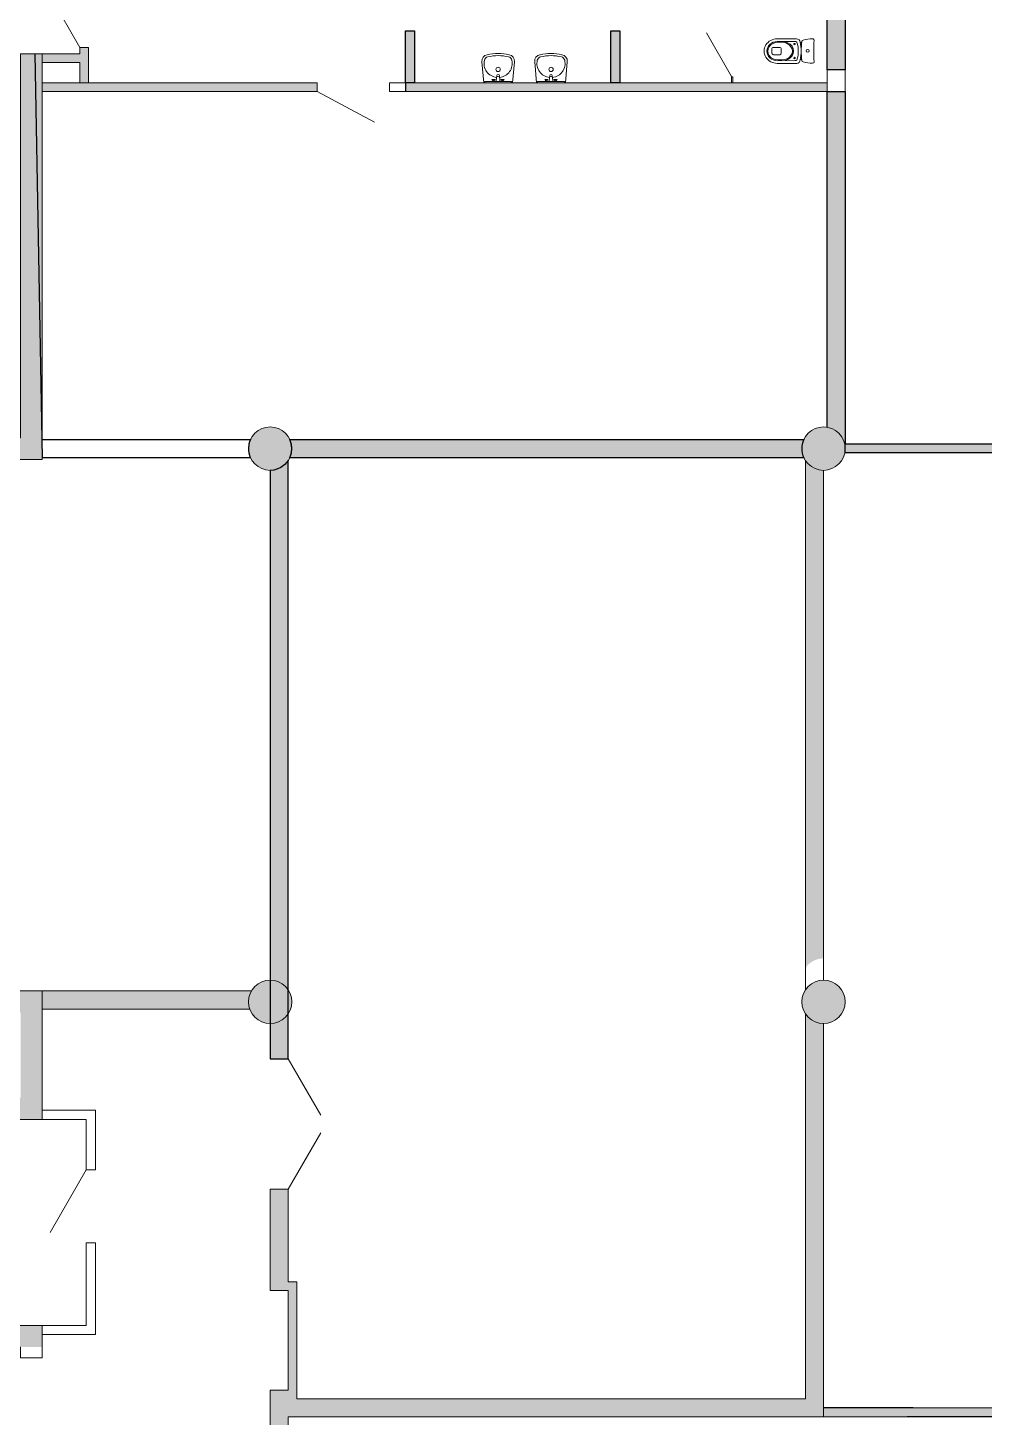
# Model space of a CAD drawing. Header units: millimetres. Extents: x 72919 to 485785, y -53256 to 338519.
# Drawn here: x 166920 to 180142, y 125445 to 144661 of the extents above; entities that cross this region are included whole.
import ezdxf

# ---------------------------------------------------------------- set-up
doc = ezdxf.new("R2010")
doc.units = ezdxf.units.MM
doc.linetypes.add('CONTI', pattern=[0])
for name, color, linetype, lineweight in [('door', 177, 'Continuous', 9), ('equipments', 137, 'CONTI', 20), ('wall', 5, 'Continuous', 40)]:
    doc.layers.add(name, color=color, linetype=linetype, lineweight=lineweight)

# ---------------------------------------------------------------- blocks, each defined once
blk = doc.blocks.new('ваааа')
at = {"layer": 'equipments'}
for p, q in [((-369642, -1782120), (-369672, -1782444)), ((-369201, -1782120), (-369642, -1782120)), ((-369621, -1782139), (-369642, -1782120)), ((-369450, -1782139), (-369621, -1782139)), ((-369518, -1782170), (-369493, -1782145)), ((-369468, -1782170), (-369493, -1782145)), ((-369450, -1782139), (-369450, -1782154)), ((-369421, -1782139), (-369450, -1782139)), ((-369450, -1782154), (-369439, -1782231)), ((-369421, -1782139), (-369393, -1782139)), ((-369393, -1782154), (-369402, -1782231)), ((-369393, -1782139), (-369221, -1782139)), ((-369393, -1782139), (-369393, -1782154)), ((-369378, -1782170), (-369353, -1782145)), ((-369328, -1782170), (-369353, -1782145)), ((-369221, -1782139), (-369201, -1782120)), ((-369201, -1782120), (-369171, -1782444)), ((-369518, -1782170), (-369468, -1782170)), ((-369328, -1782170), (-369378, -1782170))]:
    blk.add_line(p, q, dxfattribs=at)
blk.add_circle((-369421, -1782231), 18.6, dxfattribs=at)
for centre, radius, start, end in [((-369425, -1782416), 213, 94.8865, 193.5636), ((-369421, -1782326), 33.3, 89.9999, 269.9999), ((-369421, -1782326), 33.3, 269.9999, 89.9999), ((-369418, -1782416), 213, 346.4205, 84.8429), ((-369572, -1782453), 100, 174.8668, 259.4494), ((-369568, -1782454), 65, 190.4709, 259.3154), ((-369421, -1781831), 740, 256.7936, 269.992), ((-369418, -1781846), 691, 256.4574, 269.7643), ((-369424, -1781846), 691, 270.2355, 283.5424), ((-369421, -1781831), 740, 270.0079, 283.2062), ((-369274, -1782454), 65, 280.6844, 349.5289), ((-369271, -1782453), 100, 280.5504, 5.133)]:
    blk.add_arc(centre, radius, start, end, dxfattribs=at)
blk = doc.blocks.new('пренпее')
at = {"layer": 'equipments'}
for p, q in [((-370214, -1782523), (-370482, -1782523)), ((-370214, -1782561), (-370462, -1782561)), ((-370229, -1782571), (-370278, -1782571)), ((-370249, -1782644), (-370160, -1782644)), ((-370214, -1782827), (-370463, -1782826)), ((-370229, -1782817), (-370278, -1782817)), ((-370269, -1782724), (-370269, -1782664)), ((-370249, -1782744), (-370161, -1782744)), ((-370141, -1782724), (-370140, -1782664)), ((-370214, -1782864), (-370483, -1782864))]:
    blk.add_line(p, q, dxfattribs=at)
for centre, radius in [((-370453, -1782597), 10), ((-370635, -1782690), 20), ((-370454, -1782790), 10)]:
    blk.add_circle(centre, radius, dxfattribs=at)
for centre, radius, start, end in [((-373897, -1782689), 3177, 357.2325, 2.6453), ((-370703, -1782543), 20, 89.9389, 179.9389), ((-370721, -1783066), 543, 74.2418, 88.1438), ((-370577, -1782566), 23.8, 8.4054, 81.4725), ((-371863, -1782691), 1316, 354.2712, 5.6067), ((-370541, -1782564), 12.3, 173.1661, 332.2117), ((-369976, -1782694), 568, 167.4216, 192.454), ((-370482, -1782571), 47.9, 89.9389, 179.1236), ((-370097, -1782694), 408, 165.0277, 194.8502), ((-370462, -1782591), 30, 89.9389, 179.9389), ((-370249, -1782664), 20, 89.9389, 179.9389), ((-370160, -1782664), 20, 359.9389, 89.9389), ((-370577, -1782819), 23.8, 278.4054, 351.4725), ((-370542, -1782821), 12.2, 24.5514, 187.3037), ((-370483, -1782816), 47.9, 179.9389, 269.9389), ((-370463, -1782796), 30, 179.9389, 269.9389), ((-370249, -1782724), 20, 179.9389, 269.9389), ((-370161, -1782724), 20, 269.9389, 359.9389), ((-370704, -1782843), 20, 179.9389, 269.9389), ((-370720, -1782320), 543, 271.7341, 285.6361)]:
    blk.add_arc(centre, radius, start, end, dxfattribs=at)
for centre, major_axis, ratio, start_param, end_param in [((-370282, -1782694), (158, 0), 0.838996, 1.570796, 4.712389), ((-370278, -1782694), (146, 0), 0.838114, 1.570796, 4.712389), ((-370229, -1782694), (146, 0), 0.838114, 4.712389, 7.853982), ((-370214, -1782694), (180, 0), 0.945693, 4.712389, 7.853982), ((-370214, -1782694), (143, 0), 0.925942, -1.570796, 1.570796)]:
    blk.add_ellipse(centre, major_axis=major_axis, ratio=ratio, start_param=start_param, end_param=end_param, dxfattribs=at)

msp = doc.modelspace()

# ---------------------------------------------------------------- hatches: boundary and pattern name
at = {"ltscale": 500, "true_color": 0x000000}
h = msp.add_hatch(color=18, dxfattribs=at)
h.dxf.hatch_style = 1
h.paths.add_polyline_path([(172140.43379, 150539.99944), (172265.43379, 150539.99944), (172265.43379, 149819.99944), (172140.43379, 149819.99944)])
h.paths.add_polyline_path([(172140.43379, 148809.99944), (172265.43379, 148809.99944), (172265.43379, 148379.99944), (172140.43379, 148379.99944)])
h.paths.add_polyline_path([(172140.43379, 147469.99944), (172265.11998, 147469.99944), (172265.11998, 147319.73827), (172140.43379, 147319.73827)])
h.paths.add_polyline_path([(172140.43379, 147019.99846), (172265.43379, 147019.99846), (172265.43379, 146929.99944), (172140.43379, 146929.99944)])
h.paths.add_polyline_path([(172140.43379, 146019.99944), (172265.43379, 146019.99944), (172265.43379, 145629.99944), (172140.43379, 145629.99944)])
h.paths.add_polyline_path([(172140.43379, 144619.99944), (172265.43379, 144619.99944), (172265.43379, 143899.99944), (172140.43379, 143899.99944)])
h = msp.add_hatch(color=18, dxfattribs=at)
h.dxf.hatch_style = 1
h.paths.add_polyline_path([(174980.43379, 150540.36124), (175105.43379, 150540.36124), (175105.43379, 149814.99944), (174980.43379, 149814.99944)])
h.paths.add_polyline_path([(172265.43379, 148689.99944), (174980.43379, 148689.99944), (174980.43379, 148564.99944), (172265.43379, 148564.99944)])
h.paths.add_polyline_path([(174980.43379, 148804.99944), (175105.43379, 148804.99944), (175105.43379, 147314.73794), (174980.43379, 147314.73794)])
h.paths.add_polyline_path([(172265.11998, 147319.73827), (174980.17228, 147319.73827), (174980.17228, 147189.99944), (172265.11998, 147189.99944)])
h.paths.add_polyline_path([(174980.43379, 147014.99879), (175104.08323, 147014.99879), (175104.08323, 145869.87503), (174980.43379, 145869.87503)])
h.paths.add_polyline_path([(172265.43379, 145869.99944), (177970.43379, 145869.99944), (177970.43379, 145744.99944), (172265.43379, 145744.99944)])
h.paths.add_polyline_path([(174980.43379, 145744.99944), (175105.43379, 145744.99944), (175105.43379, 145629.99944), (174980.43379, 145629.99944)])
h.paths.add_polyline_path([(174980.43379, 144619.99944), (175106.0614, 144619.99944), (175106.0614, 143899.99944), (174980.43379, 143899.99944)])
h = msp.add_hatch(color=18, dxfattribs=at)
h.dxf.hatch_style = 1
edge = h.paths.add_edge_path()
edge.add_line((166820.4354, 144300.00032), (167120.4354, 144300.00032))
edge.add_line((167120.4354, 144300.00032), (167120.4354, 138690.00035))
edge.add_line((167120.4354, 138690.00035), (163201.38287, 138690.00035))
edge.add_arc((162620.43537, 138840.00035), 600, 104.477521103, 345.522487814, ccw=False)
edge.add_line((162470.43528, 139420.94783), (162470.43392, 145909.05189))
edge.add_arc((162620.43376, 146489.99943), 600, 14.477524207, 255.522502939, ccw=False)
edge.add_line((163201.38124, 146639.99956), (167120.4354, 146639.99949))
edge.add_line((167120.4354, 146639.99949), (167120.4354, 146340.00032))
edge.add_line((167120.4354, 146340.00032), (166820.4354, 146340.00032))
edge.add_line((166820.4354, 146340.00032), (166820.43537, 146340.00032))
edge.add_line((166820.43537, 146340.00032), (163201.3813, 146339.99956))
edge.add_arc((162620.43376, 146489.99943), 600, 284.477527311, 345.522499835, ccw=False)
edge.add_line((162770.43392, 145909.05197), (162770.43528, 139420.94798))
edge.add_arc((162620.43507, 138840.00018), 600.00034, 14.477519951, 75.522474977, ccw=False)
edge.add_line((163201.38287, 138990.00035), (166820.4354, 138990.00035))
edge.add_line((166820.4354, 138990.00035), (166820.4354, 144300.00032))
h = msp.add_hatch(color=18, dxfattribs=at)
h.dxf.hatch_style = 1
edge = h.paths.add_edge_path()
edge.add_arc((177920.43379, 146489.99944), 300, 279.396462875, 360)
edge.add_line((178220.43379, 146489.99944), (178220.43379, 144079.47709))
edge.add_line((178220.43379, 144079.47709), (177970.43379, 144079.47709))
edge.add_line((177970.43379, 144079.47709), (177969.4133, 146194.02477))
h = msp.add_hatch(color=18, dxfattribs=at)
h.dxf.hatch_style = 1
h.paths.add_polyline_path([(170921.4655, 143899.87497), (167761.00534, 143899.87497), (167761.00534, 144389.97552), (167641.00531, 144389.97553), (167641.00537, 144300.00071), (167120.4354, 144300.00032), (167120.4354, 144180.00032), (167641.00546, 144180.00071), (167641.00568, 143899.87503), (167120.43541, 143899.87516), (167120.4354, 143779.87503), (170921.4655, 143779.87502)])
h = msp.add_hatch(color=18, dxfattribs=at)
h.dxf.hatch_style = 1
h.paths.add_polyline_path([(177970.43379, 143899.87494), (172140.43379, 143899.87496), (172140.44611, 143780.00068), (177969.4133, 143779.87503)])
h = msp.add_hatch(color=18, dxfattribs=at)
h.dxf.hatch_style = 1
h.paths.add_polyline_path([(178220.43379, 143779.99944), (177970.43379, 143779.99944), (177970.43379, 139135.80343, -0.3052183619), (178213.30748, 138904.99944), (178220.43379, 138904.99944)])
h = msp.add_hatch(color=18, dxfattribs=at)
h.dxf.hatch_style = 1
edge = h.paths.add_edge_path()
edge.add_arc((170270.43379, 138839.99944), 300, 9, 369)
h = msp.add_hatch(color=18, dxfattribs=at)
h.dxf.hatch_style = 1
edge = h.paths.add_edge_path()
edge.add_arc((177920.43379, 138839.99944), 300, 9, 369)
h = msp.add_hatch(color=18, dxfattribs=at)
h.dxf.hatch_style = 1
h.paths.add_polyline_path([(170541.78244, 138964.89894), (173912.50025, 138964.89894), (174292.50025, 138964.89894), (177647.66994, 138964.89894), (177638.19874, 138941.70185), (177629.73261, 138914.11307), (177623.24326, 138880.96027), (177620.43379, 138839.99944), (177621.69917, 138812.47443), (177626.83444, 138778.35995), (177636.5792, 138742.90889), (177647.76207, 138714.89894), (174292.50025, 138714.89894), (173912.50025, 138714.89894), (170543.1055, 138714.89894), (170557.59474, 138753.17443), (170566.56531, 138791.97737), (170570.43379, 138839.99944), (170567.88079, 138879.05428), (170562.32988, 138909.25744), (170553.73975, 138938.6794)])
h = msp.add_hatch(color=18, dxfattribs=at)
h.dxf.hatch_style = 1
edge = h.paths.add_edge_path()
edge.add_line((177920.43379, 135300.32454), (177920.43379, 138839.99944))
edge.add_arc((177920.43379, 139139.99944), 300, 213.557309762, 270, ccw=False)
edge.add_line((177670.43379, 138974.1682), (177670.43379, 135680.32454))
edge.add_line((177670.43379, 135680.32454), (177670.43379, 135490.32454))
edge.add_line((177670.43379, 135490.32454), (177670.42514, 135244.89894))
edge.add_line((177670.42514, 135244.89894), (177670.43379, 135300.32454))
edge.add_line((177670.43379, 135300.32454), (177670.43379, 131655.83068))
edge.add_arc((177920.43379, 131489.99944), 300, 90, 146.442690238, ccw=False)
edge.add_line((177920.43379, 131789.99944), (177920.43379, 135300.32454))
h = msp.add_hatch(color=18, dxfattribs=at)
h.dxf.hatch_style = 1
h.paths.add_polyline_path([(183409.06862, 138780.01016), (183409.06862, 138905.01016), (178220.43379, 138904.99944), (178220.43379, 138779.99944)])
h.paths.add_polyline_path([(185287.01954, 138904.99944), (185287.01954, 138779.99944), (185276.49502, 138779.99944), (185276.49502, 138904.99944)])
h = msp.add_hatch(color=18, dxfattribs=at)
h.dxf.hatch_style = 1
edge = h.paths.add_edge_path()
edge.add_line((170520.43379, 134954.91087), (170520.42596, 134990.00004))
edge.add_line((170520.42596, 134990.00004), (170520.42549, 135190.00004))
edge.add_line((170520.42549, 135190.00004), (170520.43379, 135334.91087))
edge.add_line((170520.43379, 135334.91087), (170520.43379, 138674.1682))
edge.add_line((170520.43379, 138674.1682), (170475.43177, 138620.96559))
edge.add_line((170475.43177, 138620.96559), (170417.67342, 138578.61756))
edge.add_line((170417.67342, 138578.61756), (170365.0833, 138555.32161))
edge.add_line((170365.0833, 138555.32161), (170319.58221, 138544.05277))
edge.add_line((170319.58221, 138544.05277), (170270.43379, 138539.99944))
edge.add_line((170270.43379, 138539.99944), (170270.43379, 131489.99944))
edge.add_arc((170270.43379, 131189.99944), 300, 33.557309762, 90, ccw=False)
edge.add_line((170520.43379, 131355.83068), (170520.43379, 134954.91087))
h = msp.add_hatch(color=18, dxfattribs=at)
h.dxf.hatch_style = 1
edge = h.paths.add_edge_path()
edge.add_arc((170270.43379, 131189.99944), 300, 9, 369)
h = msp.add_hatch(color=18, dxfattribs=at)
h.dxf.hatch_style = 1
edge = h.paths.add_edge_path()
edge.add_arc((177920.43379, 131189.99944), 300, 9, 369)
h = msp.add_hatch(color=18, dxfattribs=at)
h.dxf.hatch_style = 1
h.paths.add_polyline_path([(167119.13197, 131339.99944), (167118.98811, 129564.32022), (166819.54397, 129864.26273), (166819.59481, 131039.36844), (162880.26466, 131039.59151), (162880.50152, 131339.548)])
h = msp.add_hatch(color=18, dxfattribs=at)
h.dxf.hatch_style = 1
h.paths.add_polyline_path([(170010.62616, 131339.99944), (167119.13201, 131339.99944), (167119.11985, 131189.99944), (169970.43379, 131189.99944, -0.1316524976)])
h.paths.add_polyline_path([(169970.43379, 131189.99944), (167119.11985, 131189.99944), (167119.11175, 131089.99944), (169987.59107, 131089.99944, -0.0851642332)])
h = msp.add_hatch(color=18, dxfattribs=at)
h.dxf.hatch_style = 1
edge = h.paths.add_edge_path()
edge.add_line((170520.43379, 128600.20948), (170270.43379, 128600.20948))
edge.add_line((170270.43379, 128600.20948), (170270.43379, 127198.83384))
edge.add_line((170270.43379, 127198.83384), (170520.43379, 127198.83384))
edge.add_line((170520.43379, 127198.83384), (170520.43379, 125820.34582))
edge.add_line((170520.43379, 125820.34582), (170270.43379, 125820.34582))
edge.add_line((170270.43379, 125820.34582), (170270.43379, 125289.99944))
edge.add_line((170270.43379, 125289.99944), (170520.43379, 125289.99944))
edge.add_line((170520.43379, 125289.99944), (170520.43379, 125450.31275))
edge.add_line((170520.43379, 125450.31275), (173805.43379, 125450.31275))
edge.add_line((173805.43379, 125450.31275), (173820.43379, 125450.31275))
edge.add_line((173820.43379, 125450.31275), (173995.43379, 125450.31275))
edge.add_line((173995.43379, 125450.31275), (174185.43379, 125450.31275))
edge.add_line((174185.43379, 125450.31275), (177920.43379, 125450.31275))
edge.add_line((177920.43379, 125450.31275), (177920.43379, 130889.99944))
edge.add_arc((177920.43379, 131189.99944), 300, 213.557309762, 270, ccw=False)
edge.add_line((177670.43379, 131024.1682), (177670.43379, 125700.31275))
edge.add_line((177670.43379, 125700.31275), (174185.43379, 125700.31275))
edge.add_line((174185.43379, 125700.31275), (174002.93379, 125700.31275))
edge.add_line((174002.93379, 125700.31275), (173820.43379, 125700.31275))
edge.add_line((173820.43379, 125700.31275), (173805.43379, 125700.31275))
edge.add_line((173805.43379, 125700.31275), (170640.43379, 125700.31275))
edge.add_line((170640.43379, 125700.31275), (170640.43379, 127318.83384))
edge.add_line((170640.43379, 127318.83384), (170520.43379, 127318.83384))
edge.add_line((170520.43379, 127318.83384), (170520.43379, 128600.20948))
h = msp.add_hatch(color=18, dxfattribs=at)
h.dxf.hatch_style = 1
h.paths.add_polyline_path([(170520.43379, 131024.1682, -0.2513806714), (170270.43379, 130889.99944), (170270.43379, 130400.20948), (170520.43379, 130400.20948)])
h = msp.add_hatch(color=18, dxfattribs=at)
h.dxf.hatch_style = 1
h.paths.add_polyline_path([(167119.01241, 129864.26273), (167118.98811, 129564.32022), (162769.01941, 129564.22544), (162769.25627, 129864.18194)])
h = msp.add_hatch(color=18, dxfattribs=at)
h.dxf.hatch_style = 1
h.paths.add_polyline_path([(167119.01256, 126714.3066), (167118.98826, 126414.36409), (162769.01956, 126414.26931), (162769.25642, 126714.22581)])
h = msp.add_hatch(color=18, dxfattribs=at)
h.dxf.hatch_style = 1
h.paths.add_polyline_path([(179149.11655, 125575.07555), (177920.08881, 125573.11696), (177920.36597, 125526.3643), (177920.36615, 125450.07573), (178899.56007, 125451.94686), (178963.25061, 125450.07573), (178899.56037, 125450.07573), (179149.56036, 125450.07573), (179149.56035, 125491.11532)])
h = msp.add_hatch(color=18, dxfattribs=at)
h.dxf.hatch_style = 1
h.paths.add_polyline_path([(183284.24853, 125575.07555), (179111.58976, 125573.11696), (179111.86692, 125526.3643), (179076.85319, 125450.07573), (182498.76495, 125451.94686), (182562.45549, 125450.07573), (182498.76526, 125450.07573), (183409.24853, 125450.07573), (183377.37326, 125491.11532)])

# ---------------------------------------------------------------- linework, layer by layer
at = {"color": 18, "ltscale": 500, "true_color": 0x000000}
msp.add_line((172140.47782, 143900.28853), (172140.47782, 143778.0066), dxfattribs=at)
for points in [[(177970.43379, 145570.0001), (178220.43379, 145570.0001), (178220.43379, 144079.47709), (177970.43379, 144079.47709)], [(172140.43379, 144619.99944), (172265.43379, 144619.99944), (172265.43379, 143899.99944), (172140.43379, 143899.99944)], [(174980.43379, 144619.99944), (175106.0614, 144619.99944), (175106.0614, 143899.99944), (174980.43379, 143899.99944)]]:
    msp.add_lwpolyline(points, close=True, dxfattribs=at)
for points in [[(167120.4354, 138964.99944), (169996.75901, 138964.99944), (169985.74864, 138934.62695), (169976.4664, 138899.85908), (169970.43379, 138839.99944), (169972.13729, 138808.07448), (169980.76666, 138761.94206), (169990.17508, 138732.97113), (169996.30168, 138714.99944), (167125.13494, 138714.99944), (167020.14726, 144300.00032)], [(177970.43379, 139135.80343), (177970.43379, 143779.99944), (178220.43379, 143779.99944), (178220.43379, 138904.99944), (178213.30748, 138904.99944)], [(170541.78244, 138964.89894), (173912.50025, 138964.89894), (173912.50025, 138964.89894), (174292.50025, 138964.89894), (174292.50025, 138964.89894), (177647.66994, 138964.89894), (177638.19874, 138941.70185), (177629.73261, 138914.11307), (177623.24326, 138880.96027), (177620.43379, 138839.99944), (177621.69917, 138812.47443), (177626.83444, 138778.35995), (177636.5792, 138742.90889), (177647.76207, 138714.89894), (174292.50025, 138714.89894), (174292.50025, 138714.89894), (173912.50025, 138714.89894), (173912.50025, 138714.89894), (170543.1055, 138714.89894), (170557.59474, 138753.17443), (170566.56531, 138791.97737), (170570.43379, 138839.99944), (170567.88079, 138879.05428), (170562.32988, 138909.25744), (170553.73975, 138938.6794), (170541.78244, 138964.89894)], [(183284.09087, 138779.99944), (178220.43379, 138779.99944), (178220.43379, 138904.99944), (183284.09087, 138904.99944)], [(170270.43379, 130399.20948), (170520.43379, 130399.20948), (170520.43379, 134954.91087), (170520.42596, 134990.00004), (170520.42549, 135190.00004), (170520.43379, 135334.91087), (170520.43379, 138674.1682), (170475.43177, 138620.96559), (170417.67342, 138578.61756), (170365.0833, 138555.32161), (170319.58221, 138544.05277), (170270.43379, 138539.99944), (170270.43379, 135334.91087), (170270.43379, 135334.91087), (170270.43379, 134954.91087), (170270.43379, 134954.91087), (170270.43379, 130400.20948)], [(183409.24853, 125892.08008), (183409.24853, 125449.66935), (179076.44654, 125449.84095)], [(179158.43882, 125575.20885), (177920.36585, 125575.29188)], [(179158.43882, 125575.20885), (177920.36585, 125575.29188)]]:
    msp.add_lwpolyline(points, dxfattribs=at)
at = {"layer": 'door', "linetype": 'ByBlock', "ltscale": 100}
for p, q in [((167190.11696, 145169.42231), (167640.11696, 144389.99944)), ((170921.4655, 143779.87496), (171713.56018, 143354.43304))]:
    msp.add_line(p, q, dxfattribs=at)
at = {"layer": 'door', "linetype": 'ByBlock', "ltscale": 200}
for p, q in [((170970.43379, 129620.78662), (170520.43379, 130400.20948)), ((170520.43379, 128600.20948), (170970.43379, 129379.63234))]:
    msp.add_line(p, q, dxfattribs=at)
at = {"layer": 'door', "linetype": 'ByBlock'}
msp.add_line((167228.9516, 127998.20004), (167728.9516, 128864.22544), dxfattribs=at)
at = {"layer": 'equipments'}
for p, q in [((176300.89406, 144590.1856), (176649.32216, 143984.95837)), ((176649.32216, 143984.95837), (176649.32216, 143899.87503))]:
    msp.add_line(p, q, dxfattribs=at)
msp.add_lwpolyline([(176649.32216, 143984.95837, 0.0142944737), (176669.32216, 143984.38647), (176669.32216, 143899.87503)], format="xyb", dxfattribs=at)
at = {"layer": 'wall', "color": 18, "lineweight": 18, "ltscale": 0.007407, "true_color": 0x000000}
for p, q in [((178220.43379, 165859.99944), (178220.43379, 138839.99907)), ((177970.43379, 146194.19545), (177970.43379, 139135.80343)), ((172140.43379, 143899.99944), (172140.43379, 144619.99944)), ((172140.43379, 144619.99944), (172265.43379, 144619.99944)), ((172265.43379, 144619.99944), (172265.43379, 143899.99944)), ((167641.00537, 144300.00071), (167641.00531, 144389.97553)), ((167761.00534, 144389.97552), (167641.00531, 144389.97553)), ((167761.00534, 144389.97552), (167761.00534, 143899.87503)), ((167641.00568, 143899.87503), (167641.00546, 144180.00071)), ((170921.4655, 143899.99944), (167120.4354, 143899.99944)), ((170921.4655, 143779.99944), (167120.4354, 143779.99944)), ((167641.00568, 143899.87513), (167121.32378, 143899.87516)), ((170921.4655, 143899.99944), (170921.4655, 143779.99944)), ((171920.4655, 143899.99944), (171920.4655, 143779.99944)), ((177970.43379, 143899.99944), (171920.4655, 143899.99944)), ((177970.43379, 143779.99944), (171920.4655, 143779.99944)), ((172265.43379, 143899.99944), (172140.43379, 143899.99944)), ((169996.75901, 138964.99944), (167119.26417, 138964.99944)), ((178214.37255, 138779.99944), (183284.09087, 138779.99944)), ((178220.43379, 138904.99944), (183284.09087, 138904.99944)), ((169996.30168, 138714.99944), (167120.4354, 138714.99944)), ((177920.43379, 138539.99944), (177920.43379, 135680.32454)), ((177920.43379, 135300.32454), (177920.43379, 131489.99944)), ((167119.13197, 131339.548), (162879.68437, 131339.548)), ((167119.13197, 131339.548), (167118.98811, 129564.32022)), ((170010.62616, 131339.99944), (167119.13197, 131339.99944)), ((169987.59107, 131089.99944), (167119.11175, 131089.99944)), ((170270.43379, 130889.99944), (170270.43379, 130400.20948)), ((170520.43379, 131024.1682), (170520.43379, 130400.20948)), ((170270.43379, 130400.20948), (170520.43379, 130400.20948)), ((167118.98811, 129564.32022), (165229.02366, 129564.32022)), ((167853.95165, 129689.22544), (167118.27146, 129689.22544)), ((167118.27146, 129564.22544), (167728.95165, 129564.22544)), ((167728.95165, 129564.22544), (167728.9516, 128864.22525)), ((167853.9516, 128864.22525), (167853.95165, 129689.22544)), ((167728.9516, 128864.22525), (167853.9516, 128864.22525)), ((170270.43379, 128600.20948), (170520.43379, 128600.20948)), ((167728.95165, 126714.22544), (167728.9516, 127854.22525)), ((167728.9516, 127854.22525), (167853.9516, 127854.22525)), ((167853.9516, 127854.22525), (167853.95165, 126589.22544)), ((167119.01718, 126714.22519), (167728.95165, 126714.22544)), ((167853.95165, 126589.22544), (167119.01716, 126589.22544)), ((179158.22032, 125575.219), (177920.08879, 125575.219)), ((183284.24853, 125575.07573), (179085.51315, 125575.07573)), ((179158.22032, 125450.07573), (177920.09026, 125450.07573)), ((183409.24853, 125450.07573), (179076.85319, 125450.07573))]:
    msp.add_line(p, q, dxfattribs=at)
msp.add_lwpolyline([(166820.4354, 144300.00032), (167120.4354, 144300.00032), (167120.4354, 138690.00035), (163201.38287, 138690.00035, -1.7504342246), (162470.43528, 139420.94783), (162470.43392, 145909.05189, -1.7504344378), (163201.38124, 146639.99956), (167120.4354, 146639.99949), (167120.4354, 146340.00032), (166820.4354, 146340.00032), (166820.43537, 146340.00032), (163201.3813, 146339.99956, -0.2728421181), (162770.43392, 145909.05197), (162770.43528, 139420.94798, -0.2728420361), (163201.38287, 138990.00035), (166820.4354, 138990.00035)], format="xyb", close=True, dxfattribs=at)
msp.add_lwpolyline([(175105.43379, 144619.99944), (175105.43379, 143899.99944), (174980.43379, 143899.99944), (174980.43379, 144619.99944)], close=True, dxfattribs=at)
for points in [[(167120.4354, 144300.00032), (167641.00537, 144300.00071)], [(167120.4354, 144180.00032), (167641.00537, 144180.00071)], [(170541.78244, 138964.89894), (173912.50025, 138964.89894), (173912.50025, 138964.89894), (174292.50025, 138964.89894), (174292.50025, 138964.89894), (177647.66994, 138964.89894)], [(170520.43379, 138674.1682), (170520.43379, 135334.91087), (170520.43379, 135334.91087), (170520.42596, 134990.00004), (170520.43379, 134954.91087), (170520.43379, 131355.83068)], [(177647.76207, 138714.89894), (174292.50025, 138714.89894), (174292.50025, 138714.89894), (173912.50025, 138714.89894), (173912.50025, 138714.89894), (170543.1055, 138714.89894)], [(177670.43379, 131355.83068), (177670.43379, 135300.32454), (177670.43379, 135300.32454), (177670.43379, 135680.32454), (177670.43379, 135680.32454), (177670.43379, 138674.1682)], [(170270.43379, 131489.99944), (170270.43379, 134954.91087), (170270.43379, 134989.99944), (170270.42549, 135189.99944), (170270.43379, 135334.91087), (170270.43379, 138539.99944)], [(177920.43379, 135680.32454), (177920.43379, 135680.32454), (177920.43379, 135300.32454), (177920.43379, 135300.32454)], [(170520.43379, 128600.20948), (170520.43379, 127318.83384), (170640.43379, 127318.83384), (170640.43379, 125700.31275), (173905.43379, 125700.31275), (173920.43379, 125700.31275), (174185.43379, 125700.31275), (174185.43379, 125700.31275), (177670.43379, 125700.31275), (177670.43379, 131024.1682)], [(177920.43379, 130889.99944), (177920.43379, 125450.31275), (174185.43379, 125450.31275), (174185.43379, 125450.31275), (173905.43379, 125450.31275), (173905.43379, 125450.31275), (170520.43379, 125450.31275)], [(170270.43379, 128600.20948), (170270.43379, 127198.83384), (170520.43379, 127198.83384), (170520.43379, 125820.34582), (170270.43379, 125820.34582)], [(165229.02366, 126714.22544), (167119.01718, 126714.22544), (167119.70027, 126265.62078), (166819.69969, 126265.61798), (166819.01511, 126414.2252), (162769.02366, 126414.2252)], [(170270.43379, 125820.34582), (170270.43379, 125289.99944), (170520.43379, 125289.99944), (170520.43379, 125450.31275)]]:
    msp.add_lwpolyline(points, dxfattribs=at)
for centre in [(170270.43379, 138839.99944), (177920.43379, 138839.99944), (170270.43379, 131189.99944), (177920.43379, 131189.99944)]:
    msp.add_circle(centre, 300, dxfattribs=at)

# ---------------------------------------------------------------- block references
at = {"layer": 'equipments', "xscale": -1}
msp.add_blockref('пренпее', (-192933.43847, 1927032.06366), dxfattribs=at)
at = {"layer": 'equipments', "xscale": -0.9, "yscale": 0.9, "zscale": 0.9, "rotation": 180}
for p in [(505901.44541, -1460008.23826), (506632.30203, -1460008.23826)]:
    msp.add_blockref('ваааа', p, dxfattribs=at)

doc.saveas('drawing.dxf')
